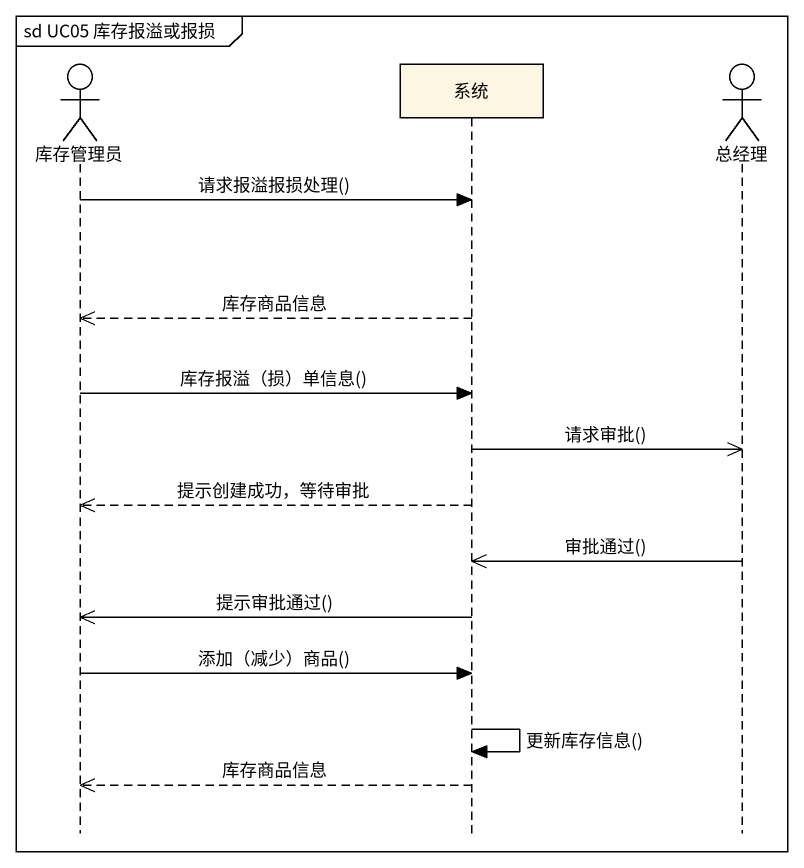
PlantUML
@startuml
mainframe sd UC05 库存报溢或报损
hide footbox
actor 库存管理员
participant 系统
actor 总经理

库存管理员 -> 系统 : 请求报溢报损处理()
系统 -->> 库存管理员 : 库存商品信息
库存管理员 -> 系统 : 库存报溢（损）单信息()
系统 ->> 总经理 : 请求审批()
系统 -->> 库存管理员 : 提示创建成功，等待审批
总经理 ->> 系统 : 审批通过()
系统 ->> 库存管理员 : 提示审批通过()
库存管理员 -> 系统 : 添加（减少）商品()
系统 -> 系统 : 更新库存信息()
系统 -->> 库存管理员 : 库存商品信息
@enduml
